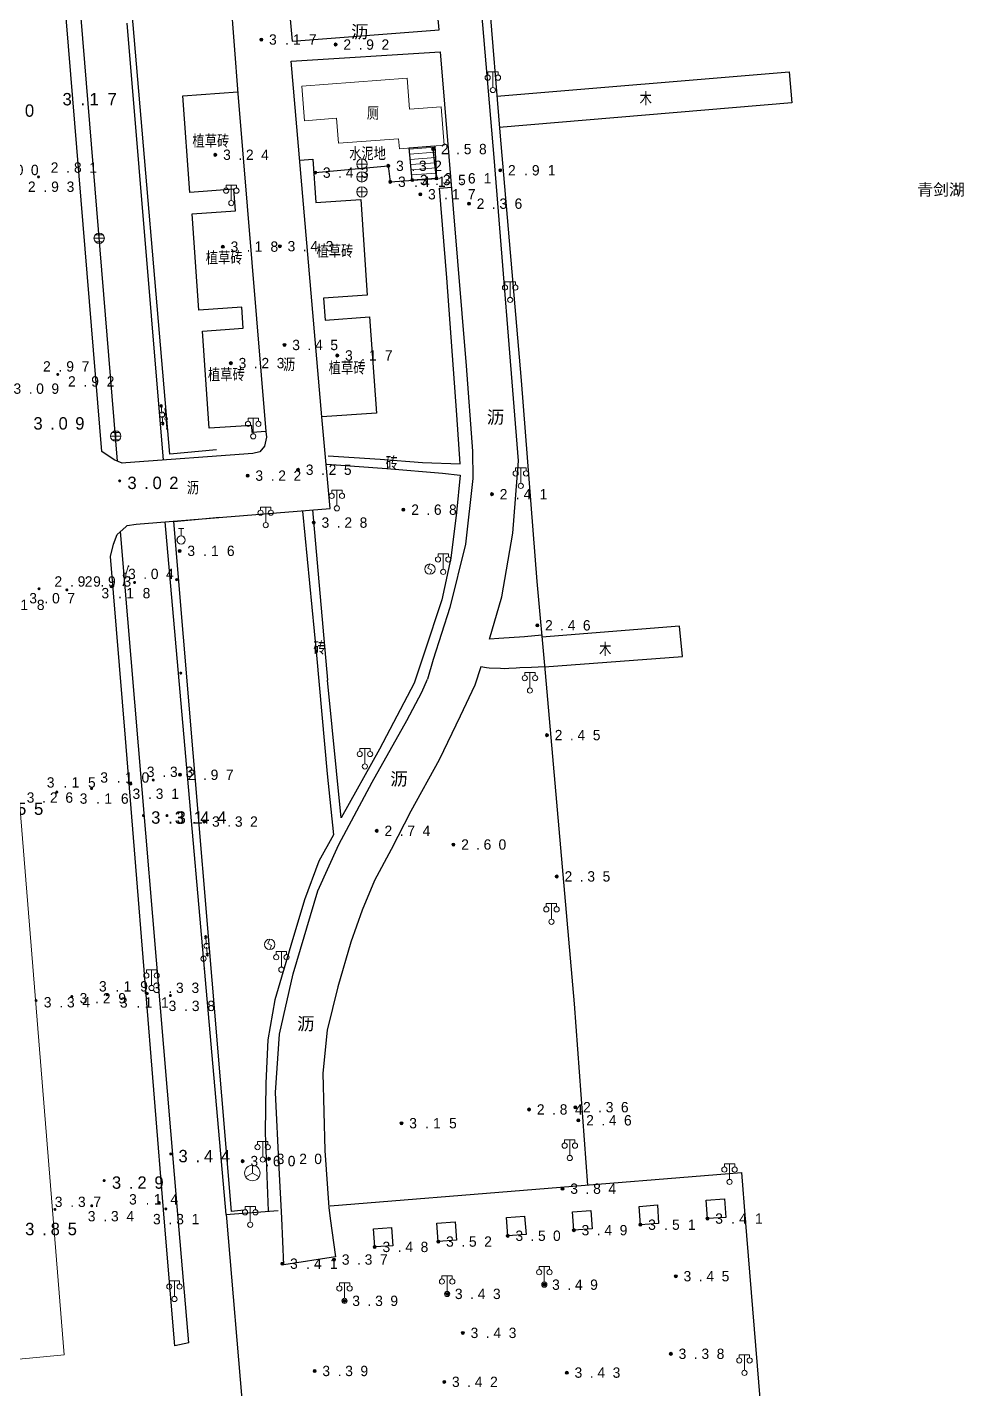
# Model space of a CAD drawing. Header units: metres. Extents: x 342272 to 345188, y 671156 to 672490.
# Drawn here: x 343234.6 to 343325.1, y 671556.4 to 671688 of the extents above; entities that cross this region are included whole.
import ezdxf
from ezdxf.enums import TextEntityAlignment as Align

# ---------------------------------------------------------------- set-up
doc = ezdxf.new("R2010")
doc.units = ezdxf.units.M
doc.header["$LTSCALE"] = 0.5
doc.header["$MEASUREMENT"] = 0
for name, color, linetype in [('00-地形', 251, 'Continuous'), ('00-文字', 251, 'Continuous'), ('00-示范段现状地形', 251, 'Continuous')]:
    doc.layers.add(name, color=color, linetype=linetype)
doc.layers.add('00-现状标高', color=2, linetype='Continuous', lineweight=0, plot=False)
for name, color, linetype, lineweight in [('公共设施纪念物', 8, 'Continuous', 0), ('地貌土质', 30, 'Continuous', 0), ('普通房屋', 8, 'Continuous', 0), ('通讯及其他管线设施', 252, 'Continuous', 0)]:
    doc.layers.add(name, color=color, linetype=linetype, lineweight=lineweight)
doc.styles.add('MtXpl_', font='simhei.ttf')
doc.styles.add('左斜等线体4.0', font='', dxfattribs={"height": 2.25})
doc.styles.add('正等线体2.0', font='MCS_Chinese1.shx', dxfattribs={"height": 2, "bigfont": 'MCS_Chinese1big.shx'})
doc.styles.add('正等线体2.4', font='MCS_Chinese1.shx', dxfattribs={"height": 2.4, "bigfont": 'MCS_Chinese1big.shx'})
doc.styles.add('细等线体2.5', font='MCS_Chinese1.shx', dxfattribs={"height": 2.5, "bigfont": 'MCS_Chinese1big.shx'})
doc.styles.add('细等线体3.0', font='MCS_Chinese1.shx', dxfattribs={"height": 3, "bigfont": 'MCS_Chinese1big.shx'})
doc.styles.get('左斜等线体4.0').set_extended_font_data('黑体', italic=True)

# ---------------------------------------------------------------- blocks, each defined once
blk = doc.blocks.new('172001')
at = {"layer": '通讯及其他管线设施', "lineweight": 0}
h = blk.add_hatch(color=256, dxfattribs=at)
edge = h.paths.add_edge_path()
edge.add_arc((3.85, 0), 0.15, 0, 360)
blk.add_line((3.7, 0), (0.5, 0), dxfattribs=at)
blk.add_circle((3.85, 0), 0.15, dxfattribs=at)
blk = doc.blocks.new('155210_1')
at = {"layer": '公共设施纪念物', "lineweight": 0}
for p, q in [((-1, 2.9), (-1, 3.5)), ((-1, 3.5), (1, 3.5)), ((0, 0.5), (0, 3.5)), ((1, 3.5), (1, 2.9))]:
    blk.add_line(p, q, dxfattribs=at)
for centre in [(-1, 2.4), (1, 2.4), (0, 0)]:
    blk.add_circle(centre, 0.5, dxfattribs=at)
blk = doc.blocks.new('143902')
at = {"layer": '通讯及其他管线设施', "lineweight": 0}
blk.add_circle((0, 0), 0.5, dxfattribs=at)
blk = doc.blocks.new('174201')
at = {"layer": '通讯及其他管线设施', "linetype": 'Continuous', "lineweight": 0}
for p, q in [((-1, 0), (1, 0)), ((-0.7, 0.7), (0.7, 0.7)), ((0, -1), (0, 1)), ((-0.7, -0.7), (0.7, -0.7))]:
    blk.add_line(p, q, dxfattribs=at)
blk.add_circle((0, 0), 1, dxfattribs=at)
blk = doc.blocks.new('174200')
at = {"layer": '通讯及其他管线设施', "lineweight": 0}
for p, q in [((-1, 0), (1, 0)), ((0, 1), (0, -1))]:
    blk.add_line(p, q, dxfattribs=at)
blk.add_circle((0, 0), 1, dxfattribs=at)
blk = doc.blocks.new('174700')
at = {"layer": '通讯及其他管线设施', "linetype": 'Continuous', "lineweight": 0}
for p, q in [((0, 1), (-0.38, 0.18)), ((-0.38, 0.18), (0.38, -0.18)), ((0, -1), (0.38, -0.18))]:
    blk.add_line(p, q, dxfattribs=at)
blk.add_circle((0, 0), 1, dxfattribs=at)
blk = doc.blocks.new('175300')
at = {"layer": '通讯及其他管线设施', "lineweight": 0}
for p, q in [((-0.5, 2.2), (0.5, 2.2)), ((0, 0.8), (0, 2.2))]:
    blk.add_line(p, q, dxfattribs=at)
blk.add_circle((0, 0), 0.8, dxfattribs=at)
blk = doc.blocks.new('174601')
at = {"layer": '通讯及其他管线设施', "lineweight": 0}
for q in [(-0.87, -0.5), (0, 1), (0.87, -0.5)]:
    blk.add_line((0, 0), q, dxfattribs=at)
blk.add_circle((0, 0), 1, dxfattribs=at)
blk = doc.blocks.new('213400_1')
at = {"layer": '00-现状标高', "linetype": 'Continuous', "lineweight": 0}
h = blk.add_hatch(color=256, dxfattribs=at)
edge = h.paths.add_edge_path()
edge.add_arc((0, 0), 0.3, 0, 360)
blk.add_circle((0, 0), 0.3, dxfattribs=at)
blk = doc.blocks.new('155210_2')
at = {"layer": '公共设施纪念物', "color": 9, "linetype": 'Continuous', "lineweight": 0}
for p, q in [((-1, 2.9), (-1, 3.5)), ((-1, 3.5), (1, 3.5)), ((0, 0.5), (0, 3.5)), ((1, 3.5), (1, 2.9))]:
    blk.add_line(p, q, dxfattribs=at)
for centre in [(-1, 2.4), (1, 2.4), (0, 0)]:
    blk.add_circle(centre, 0.5, dxfattribs=at)
blk = doc.blocks.new('213400_2')
at = {"layer": '00-现状标高', "lineweight": 0}
h = blk.add_hatch(color=256, dxfattribs=at)
edge = h.paths.add_edge_path()
edge.add_arc((0, 0), 0.3, 0, 360)
blk.add_circle((0, 0), 0.3, dxfattribs=at)
blk = doc.blocks.new('213400_5')
at = {"layer": '地貌土质', "linetype": 'Continuous', "lineweight": 0}
h = blk.add_hatch(color=30, dxfattribs=at)
edge = h.paths.add_edge_path()
edge.add_arc((0, 0), 0.3, 0, 360)
blk = doc.blocks.new('155210_4')
at = {"layer": '公共设施纪念物', "color": 7, "linetype": 'Continuous', "lineweight": 0}
for p, q in [((-1, 2.9), (-1, 3.5)), ((-1, 3.5), (1, 3.5)), ((0, 0.5), (0, 3.5)), ((1, 3.5), (1, 2.9))]:
    blk.add_line(p, q, dxfattribs=at)
for centre in [(-1, 2.4), (1, 2.4), (0, 0)]:
    blk.add_circle(centre, 0.5, dxfattribs=at)

msp = doc.modelspace()

# ---------------------------------------------------------------- linework, layer by layer
at = {"layer": '00-地形', "lineweight": -3}
for p, q in [((343248.36, 671646.69), (343234.83, 671806.3)), ((343243.33, 671646.01), (343237.66, 671714.96)), ((343241.81, 671646.97), (343236.28, 671714.05)), ((343244.21, 671688.38), (343247.73, 671646.12)), ((343243.01, 671646.15), (343241.81, 671646.97)), ((343252.88, 671647.12), (343248.36, 671646.69)), ((343243.78, 671645.83), (343243.01, 671646.15)), ((343244.14, 671645.85), (343243.78, 671645.83)), ((343256.38, 671646.76), (343244.14, 671645.85)), ((343248.75, 671640.18), (343253.2, 671640.61)), ((343243.29, 671638.93), (343244.13, 671639.68)), ((343249.18, 671572.86), (343243.6, 671639.21)), ((343244.13, 671639.68), (343244.27, 671639.81)), ((343244.27, 671639.81), (343245.11, 671639.93)), ((343253.83, 671573.2), (343247.94, 671640.16)), ((343254.32, 671573.48), (343248.75, 671640.18)), ((343242.64, 671636.82), (343242.95, 671638.01)), ((343242.95, 671638.01), (343243.29, 671638.93)), ((343244.09, 671619.26), (343242.64, 671636.82)), ((343247.83, 671572.86), (343244.09, 671619.26)), ((343248.86, 671560.52), (343247.83, 671572.86)), ((343250.2, 671560.8), (343249.18, 671572.86)), ((343253.83, 671573.2), (343253.86, 671572.85)), ((343253.86, 671572.85), (343257.79, 671526.39)), ((343250.2, 671560.8), (343248.86, 671560.52))]:
    msp.add_line(p, q, dxfattribs=at)
at = {"layer": '00-地形', "linetype": 'Continuous', "lineweight": 13, "flags": 128}
for points in [[(343234.82, 671559.31), (343238.18, 671559.62), (343232.77, 671626.73)], [(343231.32, 671558.99), (343234.82, 671559.31)]]:
    msp.add_lwpolyline(points, dxfattribs=at)
at = {"layer": '00-示范段现状地形', "lineweight": -3}
for p, q in [((343274.38, 671687.73), (343271.61, 671719.39)), ((343279.69, 671675.39), (343277.1, 671706.3)), ((343253.1, 671705.06), (343254.96, 671681.56)), ((343258.44, 671706.03), (343260.18, 671686.64)), ((343278.43, 671700.44), (343280.24, 671677.82)), ((343260.18, 671686.64), (343274.38, 671687.73)), ((343260.18, 671686.64), (343260.18, 671686.64)), ((343260.1, 671684.7), (343274.5, 671685.6)), ((343274.5, 671685.6), (343277, 671655.25)), ((343260.1, 671684.7), (343260.1, 671684.7)), ((343263.06, 671650.3), (343260.1, 671684.7)), ((343279.96, 671681.31), (343308.2, 671683.67)), ((343308.2, 671683.67), (343308.47, 671680.66)), ((343249.64, 671681.34), (343254.95, 671681.72)), ((343250.3, 671672.01), (343249.64, 671681.34)), ((343254.96, 671681.56), (343257.66, 671648.9)), ((343308.47, 671680.66), (343280.2, 671678.27)), ((343280.24, 671677.82), (343282.31, 671653.82)), ((343271.48, 671676.3), (343273.97, 671676.5)), ((343271.79, 671673.2), (343271.48, 671676.3)), ((343274.13, 671673.36), (343273.81, 671676.19)), ((343273.97, 671676.5), (343274.13, 671673.36)), ((343260.92, 671675.12), (343262.18, 671675.21)), ((343262.18, 671675.21), (343262.47, 671671.02)), ((343282.05, 671646.06), (343279.69, 671675.39)), ((343262.41, 671673.92), (343269.48, 671674.57)), ((343269.48, 671674.57), (343269.67, 671673.03)), ((343269.67, 671673.03), (343274.13, 671673.36)), ((343274.13, 671673.36), (343271.79, 671673.2)), ((343254.57, 671672.31), (343250.3, 671672.01)), ((343254.72, 671670.21), (343254.57, 671672.31)), ((343274.43, 671672.4), (343275.58, 671672.52)), ((343275.13, 671663.75), (343274.43, 671672.4)), ((343262.47, 671671.02), (343266.81, 671671.32)), ((343266.81, 671671.32), (343267.45, 671662.07)), ((343250.52, 671669.92), (343254.72, 671670.21)), ((343251.17, 671660.61), (343250.52, 671669.92)), ((343276.1, 671650.51), (343275.13, 671663.75)), ((343267.45, 671662.07), (343263.22, 671661.78)), ((343263.22, 671661.78), (343263.37, 671659.66)), ((343255.33, 671660.9), (343251.17, 671660.61)), ((343255.47, 671658.87), (343255.33, 671660.9)), ((343251.52, 671658.59), (343255.47, 671658.87)), ((343263.37, 671659.66), (343267.66, 671659.97)), ((343267.66, 671659.97), (343268.33, 671650.68)), ((343252.18, 671649.2), (343251.52, 671658.59)), ((343277, 671655.25), (343277.62, 671646.98)), ((343282.31, 671653.82), (343283.83, 671634.39)), ((343268.33, 671650.68), (343263.06, 671650.3)), ((343263.87, 671641.44), (343263.06, 671650.3)), ((343276.41, 671645.78), (343276.1, 671650.51)), ((343256.29, 671649.48), (343252.18, 671649.2)), ((343256.33, 671648.81), (343256.29, 671649.48)), ((343257.66, 671648.9), (343256.33, 671648.81)), ((343257.71, 671648.34), (343257.53, 671647.49)), ((343257.66, 671648.9), (343257.71, 671648.34)), ((343257.53, 671647.49), (343257.06, 671646.92)), ((343277.62, 671646.98), (343277.64, 671644.34)), ((343257.06, 671646.92), (343256.38, 671646.76)), ((343263.54, 671645.73), (343269.35, 671645.33)), ((343263.68, 671646.55), (343268.69, 671646.23)), ((343268.69, 671646.23), (343272.79, 671645.89)), ((343272.79, 671645.89), (343276.41, 671645.78)), ((343281.52, 671639.06), (343282.05, 671646.06)), ((343269.35, 671645.33), (343274.7, 671644.88)), ((343274.7, 671644.88), (343276.43, 671644.66)), ((343276.43, 671644.66), (343276.07, 671641.05)), ((343277.64, 671644.34), (343276.93, 671638)), ((343245.11, 671639.93), (343263.87, 671641.44)), ((343261.19, 671641.2), (343262.53, 671627.27)), ((343262.16, 671641.31), (343263.62, 671624.85)), ((343276.07, 671641.05), (343275.52, 671636.64)), ((343280.46, 671632.91), (343281.52, 671639.06)), ((343276.93, 671638), (343275.42, 671631.87)), ((343275.52, 671636.64), (343274.65, 671632.62)), ((343283.83, 671634.39), (343284.63, 671625.56)), ((343274.65, 671632.62), (343272.95, 671627.47)), ((343279.26, 671628.82), (343280.46, 671632.91)), ((343275.42, 671631.87), (343273.81, 671626.85)), ((343297.62, 671630.06), (343284.32, 671629.02)), ((343297.9, 671627.14), (343297.62, 671630.06)), ((343280.16, 671628.88), (343279.28, 671628.82)), ((343282.62, 671629.04), (343280.16, 671628.88)), ((343284.3, 671629.22), (343282.62, 671629.04)), ((343262.53, 671627.27), (343263.57, 671615.79)), ((343272.95, 671627.47), (343271.98, 671624.56)), ((343273.81, 671626.85), (343273.25, 671624.96)), ((343278.42, 671626.13), (343277.83, 671624.38)), ((343278.96, 671626.05), (343278.42, 671626.13)), ((343279.22, 671626.01), (343278.96, 671626.05)), ((343280.33, 671625.97), (343279.22, 671626.01)), ((343280.69, 671625.96), (343280.33, 671625.97)), ((343281.12, 671625.99), (343280.69, 671625.96)), ((343281.83, 671626.03), (343281.12, 671625.99)), ((343282.18, 671626.04), (343281.83, 671626.03)), ((343283.3, 671626.07), (343282.18, 671626.04)), ((343284.59, 671626.13), (343283.3, 671626.07)), ((343284.57, 671626.13), (343297.9, 671627.14)), ((343264.92, 671611.54), (343263.62, 671624.85)), ((343272.72, 671623.7), (343273.25, 671624.96)), ((343284.63, 671625.56), (343287.42, 671593.56)), ((343271.98, 671624.56), (343268.64, 671618.18)), ((343271.26, 671620.94), (343272.72, 671623.7)), ((343277.83, 671624.38), (343276.42, 671621.38)), ((343267.92, 671614.98), (343271.26, 671620.94)), ((343276.42, 671621.38), (343274.4, 671617.14)), ((343268.64, 671618.18), (343264.92, 671611.54)), ((343274.4, 671617.14), (343271.64, 671612.18)), ((343263.57, 671615.79), (343264.2, 671609.9)), ((343264.7, 671608.98), (343267.92, 671614.98)), ((343271.64, 671612.18), (343269.76, 671608.5)), ((343262.68, 671604.5), (343264.7, 671608.98)), ((343264.2, 671609.9), (343262.77, 671607.35)), ((343269.76, 671608.5), (343268.15, 671605.5)), ((343262.77, 671607.35), (343261.38, 671603.62)), ((343268.15, 671605.5), (343266.94, 671602.62)), ((343261.38, 671603.62), (343260.05, 671599.22)), ((343260.28, 671596.47), (343262.68, 671604.5)), ((343266.94, 671602.62), (343265.85, 671599.54)), ((343260.05, 671599.22), (343258.53, 671593.95)), ((343265.85, 671599.54), (343264.59, 671595.22)), ((343258.98, 671590.64), (343260.28, 671596.47)), ((343264.59, 671595.22), (343263.58, 671591.03)), ((343258.53, 671593.95), (343257.83, 671590.07)), ((343287.42, 671593.56), (343288.71, 671576.05)), ((343258.59, 671585), (343258.98, 671590.64)), ((343263.58, 671591.03), (343263.16, 671586.87)), ((343257.83, 671590.07), (343257.65, 671585.91)), ((343263.16, 671586.87), (343263.34, 671579.4)), ((343257.65, 671585.91), (343257.57, 671581.09)), ((343258.93, 671577.71), (343258.59, 671585)), ((343257.57, 671581.09), (343257.87, 671573.55)), ((343263.34, 671579.4), (343263.72, 671573.88)), ((343259.18, 671572.84), (343258.93, 671577.71)), ((343263.87, 671574.03), (343303.58, 671577.26)), ((343303.58, 671577.26), (343303.95, 671572.76)), ((343300.18, 671574.58), (343301.95, 671574.7)), ((343300.31, 671572.8), (343300.18, 671574.58)), ((343301.95, 671574.7), (343302.08, 671572.92)), ((343258.84, 671573.54), (343253.8, 671573.18)), ((343255.82, 671573.65), (343254.32, 671573.48)), ((343263.72, 671573.88), (343263.86, 671572.83)), ((343287.27, 671573.46), (343289.04, 671573.59)), ((343287.4, 671571.69), (343287.27, 671573.46)), ((343289.04, 671573.59), (343289.16, 671571.81)), ((343293.7, 671573.99), (343295.47, 671574.12)), ((343293.83, 671572.21), (343293.7, 671573.99)), ((343295.47, 671574.12), (343295.59, 671572.34)), ((343259.4, 671568.32), (343259.18, 671572.84)), ((343263.86, 671572.83), (343264.37, 671569.1)), ((343268.04, 671571.83), (343269.8, 671571.96)), ((343269.8, 671571.96), (343269.93, 671570.18)), ((343274.18, 671572.36), (343275.95, 671572.48)), ((343274.31, 671570.58), (343274.18, 671572.36)), ((343275.95, 671572.48), (343276.07, 671570.71)), ((343280.89, 671572.92), (343282.65, 671573.05)), ((343281.01, 671571.14), (343280.89, 671572.92)), ((343282.65, 671573.05), (343282.78, 671571.27)), ((343295.59, 671572.34), (343293.83, 671572.21)), ((343302.08, 671572.92), (343300.31, 671572.8)), ((343303.95, 671572.76), (343306.87, 671536.96)), ((343268.17, 671570.06), (343268.04, 671571.83)), ((343276.07, 671570.71), (343274.31, 671570.58)), ((343282.78, 671571.27), (343281.01, 671571.14)), ((343289.16, 671571.81), (343287.4, 671571.69)), ((343269.93, 671570.18), (343268.17, 671570.06)), ((343264.37, 671569.1), (343259.4, 671568.32))]:
    msp.add_line(p, q, dxfattribs=at)
at = {"layer": '00-示范段现状地形', "lineweight": 0}
for p, q in [((343271.48, 671676.3), (343273.97, 671676.5)), ((343271.79, 671673.2), (343271.48, 671676.3)), ((343271.49, 671676.19), (343273.98, 671676.38)), ((343273.97, 671676.5), (343274.13, 671673.36)), ((343271.54, 671675.69), (343274, 671675.88)), ((343271.59, 671675.19), (343274.03, 671675.38)), ((343271.64, 671674.69), (343274.05, 671674.87)), ((343271.69, 671674.2), (343274.08, 671674.37)), ((343271.74, 671673.7), (343274.1, 671673.87))]:
    msp.add_line(p, q, dxfattribs=at)
at = {"layer": '公共设施纪念物', "lineweight": 0}
for p, q in [((343255.64, 671573.66), (343255.64, 671573.96)), ((343255.64, 671573.96), (343256.64, 671573.96)), ((343256.14, 671572.85), (343256.14, 671573.96)), ((343256.64, 671573.96), (343256.64, 671573.66)), ((343256.14, 671572.46), (343256.14, 671572.85))]:
    msp.add_line(p, q, dxfattribs=at)
at = {"layer": '公共设施纪念物', "lineweight": 0, "flags": 128}
msp.add_lwpolyline([(343264.47, 671679.18), (343261.39, 671678.94), (343261.13, 671682.26), (343271.3, 671683.06), (343271.54, 671680.06), (343274.57, 671680.29), (343274.86, 671676.57), (343270.55, 671676.23), (343270.47, 671677.2), (343264.67, 671676.75), (343264.47, 671679.18)], dxfattribs=at)
at = {"layer": '公共设施纪念物', "lineweight": 0}
for centre in [(343255.64, 671573.41), (343256.64, 671573.41), (343256.14, 671572.21)]:
    msp.add_circle(centre, 0.25, dxfattribs=at)
at = {"layer": '普通房屋', "lineweight": 0, "flags": 128}
msp.add_lwpolyline([(343261.39, 671678.94), (343264.47, 671679.18), (343264.67, 671676.75), (343270.47, 671677.2), (343270.55, 671676.23), (343274.86, 671676.57), (343274.57, 671680.29), (343271.54, 671680.06), (343271.3, 671683.06), (343261.13, 671682.26), (343261.39, 671678.94)], dxfattribs=at)
at = {"layer": '通讯及其他管线设施', "lineweight": 0}
for p, q in [((343247.42, 671651.38), (343247.54, 671651.51)), ((343247.43, 671651.23), (343247.55, 671651.36)), ((343247.61, 671650.64), (343247.54, 671651.51)), ((343247.54, 671651.51), (343247.67, 671651.4)), ((343247.55, 671651.36), (343247.68, 671651.25)), ((343247.69, 671649.67), (343247.55, 671649.79)), ((343247.7, 671649.52), (343247.57, 671649.63)), ((343247.63, 671650.39), (343247.7, 671649.52)), ((343247.8, 671649.81), (343247.69, 671649.67)), ((343247.82, 671649.66), (343247.7, 671649.52)), ((343251.72, 671600.03), (343251.83, 671600.17)), ((343251.73, 671599.88), (343251.85, 671600.02)), ((343251.91, 671599.3), (343251.83, 671600.17)), ((343251.83, 671600.17), (343251.97, 671600.06)), ((343251.85, 671600.02), (343251.98, 671599.9)), ((343251.99, 671598.33), (343251.86, 671598.44)), ((343252, 671598.18), (343251.87, 671598.29)), ((343251.93, 671599.05), (343252, 671598.18)), ((343252.11, 671598.47), (343251.99, 671598.33)), ((343252.12, 671598.31), (343252, 671598.18))]:
    msp.add_line(p, q, dxfattribs=at)
at = {"layer": '通讯及其他管线设施', "lineweight": 0, "flags": 128}
msp.add_lwpolyline([(343244.12, 671635.21, 1.060414), (343244.12, 671634.72)], format="xyb", dxfattribs=at)
msp.add_lwpolyline([(343244.12, 671635.21), (343244.12, 671634.72)], dxfattribs=at)
at = {"layer": '通讯及其他管线设施', "lineweight": 0}
for centre in [(343247.62, 671650.52), (343251.92, 671599.17), (343251.63, 671597.93)]:
    msp.add_circle(centre, 0.25, dxfattribs=at)

# ---------------------------------------------------------------- block references
at = {"layer": '00-现状标高', "lineweight": 0, "xscale": 0.5, "yscale": 0.5, "zscale": 0.5}
for p in [(343257.21, 671686.78), (343264.39, 671686.3), (343273.81, 671676.19), (343252.77, 671675.64), (343269.48, 671674.57), (343262.41, 671673.92), (343271.79, 671673.2), (343274.13, 671673.36), (343280.29, 671674.14), (343269.67, 671673.03), (343272.57, 671671.82), (343277.27, 671670.91), (343253.5, 671666.76), (343259, 671666.8), (343259.45, 671657.26), (343264.55, 671656.24), (343254.27, 671655.5), (343255.89, 671644.62), (343260.76, 671645.19), (343279.49, 671642.83), (343270.94, 671641.33), (343262.28, 671640.08), (343249.32, 671637.35), (343283.87, 671630.15), (343284.8, 671619.54), (343249.36, 671615.71), (343251.7, 671611.19), (343268.36, 671610.29), (343275.77, 671608.96), (343285.75, 671605.88), (343283.08, 671583.35), (343287.54, 671583.57), (343287.84, 671582.3), (343270.75, 671582.02), (343255.41, 671578.36), (343257.95, 671578.58), (343286.31, 671575.69), (343293.83, 671572.21), (343300.31, 671572.8), (343274.31, 671570.58), (343281.01, 671571.14), (343287.4, 671571.69), (343268.17, 671570.06), (343259.24, 671568.44), (343264.24, 671568.84), (343297.25, 671567.23), (343275.16, 671565.52), (343284.55, 671566.42), (343265.25, 671564.85), (343276.68, 671561.75), (343296.77, 671559.73), (343262.36, 671558.07), (343286.72, 671557.91), (343274.88, 671557.02)]:
    msp.add_blockref('213400_1', p, dxfattribs=at)
at = {"layer": '00-现状标高', "color": 30, "linetype": 'Continuous', "lineweight": 0, "xscale": 0.5, "yscale": 0.5, "zscale": 0.5}
for p in [(343235.69, 671673.5), (343237.55, 671654.41), (343243.53, 671644.12), (343235.74, 671633.69), (343242.71, 671633.89), (343242.88, 671633.98), (343244.97, 671634.3), (343249.03, 671634.57), (343238.43, 671633.58), (343249.43, 671625.54), (343237.46, 671614.04), (343240.82, 671614.37), (343244.41, 671614.94), (343244.61, 671614.82), (343246.77, 671615.2), (343245.82, 671611.77), (343248.1, 671611.76), (343238.91, 671594.27), (343242.31, 671594.44), (343246.08, 671594.62), (343246.2, 671594.56), (343248.43, 671594.37), (343235.45, 671593.88), (343248.46, 671579.05), (343242.03, 671576.48), (343237.28, 671573.69), (343240.83, 671574.04), (343247.35, 671574.36), (343247.99, 671573.74)]:
    msp.add_blockref('213400_5', p, dxfattribs=at)
at = {"layer": '公共设施纪念物', "lineweight": 0, "xscale": 0.5, "yscale": 0.5, "zscale": 0.5}
for p in [(343279.58, 671681.9), (343254.31, 671670.97), (343281.25, 671661.61), (343256.43, 671648.43), (343282.28, 671643.64), (343264.51, 671641.47), (343257.64, 671639.84), (343274.78, 671635.32), (343283.16, 671623.85), (343267.22, 671616.51), (343285.24, 671601.5), (343259.15, 671596.87), (343257.35, 671578.51), (343287.01, 671578.66), (343302.44, 671576.35), (343284.55, 671566.42), (343248.82, 671565.03), (343275.16, 671565.52), (343265.25, 671564.85), (343303.88, 671557.89)]:
    msp.add_blockref('155210_1', p, dxfattribs=at)
at = {"layer": '公共设施纪念物', "color": 7, "linetype": 'Continuous', "lineweight": 0, "xscale": 0.5, "yscale": 0.5, "zscale": 0.5}
msp.add_blockref('155210_4', (343246.61, 671595.1), dxfattribs=at)
at = {"layer": '公共设施纪念物', "color": 6, "linetype": 'Continuous', "lineweight": 0, "xscale": 0.5, "yscale": 0.5, "zscale": 0.5}
msp.add_blockref('155210_2', (343248.82, 671565.03), dxfattribs=at)
at = {"layer": '地貌土质', "color": 30, "linetype": 'Continuous', "lineweight": 0, "xscale": 0.5, "yscale": 0.5, "zscale": 0.5}
for p in [(343249.32, 671637.35), (343249.35, 671615.71)]:
    msp.add_blockref('213400_2', p, dxfattribs=at)
at = {"layer": '通讯及其他管线设施', "lineweight": 0}
for name, p, xscale, yscale, zscale in [('174200', (343266.93, 671674.75), 0.5, 0.5, 0.5), ('174200', (343266.93, 671673.51), 0.5, 0.5, 0.5), ('174200', (343266.93, 671672.05), 0.5, 0.5, 0.5), ('174201', (343241.55, 671667.57), 0.5, 0.5, 0.5), ('174201', (343243.15, 671648.45), 0.5, 0.5, 0.5), ('175300', (343249.47, 671638.4), 0.5, 0.5, 0.5), ('174700', (343273.5, 671635.59), 0.5, 0.5, 0.5), ('174700', (343258.02, 671599.31), 0.5, 0.5, 0.5), ('174601', (343256.35, 671577.21), 0.75, 0.75, 0.75)]:
    msp.add_blockref(name, p, dxfattribs=dict(at, xscale=xscale, yscale=yscale, zscale=zscale))
at = {"layer": '通讯及其他管线设施', "lineweight": 0, "xscale": 0.25, "yscale": 0.25, "zscale": 0.25}
for name, p, rotation in [('172001', (343248.01, 671650.11), 95.30026561293096), ('143902', (343248.01, 671650.11), 274.0729470650184), ('172001', (343248.01, 671650.11), 274.0729470650184), ('172001', (343244.1, 671634.96), 73.52943832535786), ('172001', (343244.1, 671634.96), 256.7040738023055), ('172001', (343251.63, 671597.93), 94.07295013548729), ('172001', (343251.63, 671597.93), 274.9210508474335)]:
    msp.add_blockref(name, p, dxfattribs=dict(at, rotation=rotation))
at = {"layer": '通讯及其他管线设施', "color": 4, "linetype": 'Continuous', "lineweight": 0, "xscale": 0.5, "yscale": 0.5, "zscale": 0.5}
for name, p in [('174201', (343243.15, 671648.45)), ('175300', (343249.46, 671638.4))]:
    msp.add_blockref(name, p, dxfattribs=at)

# ---------------------------------------------------------------- texts
at = {"layer": '00-地形', "lineweight": -3, "style": '左斜等线体4.0', "oblique": 345}
msp.add_text('青剑湖', height=1.125, dxfattribs=at).set_placement((343320.57, 671671.71))
at = {"layer": '00-文字', "lineweight": -3, "style": 'MtXpl_'}
for p in [(343265.87, 671686.91), (343278.99, 671649.65), (343269.66, 671614.68), (343260.66, 671591.02)]:
    msp.add_text('沥', height=1.25, dxfattribs=at).set_placement(p)
at = {"layer": '00-文字', "lineweight": -3, "style": '细等线体3.0'}
for s, p in [('木', (343294.35, 671681.06)), ('植草砖', (343252.34, 671676.95)), ('水泥地', (343267.47, 671675.74)), ('植草砖', (343264.32, 671666.31)), ('植草砖', (343253.63, 671665.66)), ('植草砖', (343253.84, 671654.37)), ('沥', (343259.9, 671655.34)), ('植草砖', (343265.5, 671655.02)), ('砖', (343269.82, 671645.84)), ('沥', (343250.61, 671643.42)), ('砖', (343262.83, 671627.95)), ('木', (343290.43, 671627.82))]:
    msp.add_text(s, height=1.25, dxfattribs=at).set_placement(p, align=Align.MIDDLE_CENTER)
at = {"layer": '00-现状标高', "lineweight": 0, "char_height": 1, "attachment_point": 4, "line_spacing_factor": 0.722892, "style": '正等线体2.0'}
for s, insert in [('\\T2.069;3.17', (343257.96, 671686.78)), ('\\T1.979;2.92', (343265.14, 671686.29)), ('\\T1.979;3.24', (343253.52, 671675.64)), ('\\T1.979;2.58', (343274.56, 671676.19)), ('\\T1.979;3.32', (343270.23, 671674.57)), ('\\T2.069;2.91', (343281.04, 671674.14)), ('\\T1.979;3.43', (343263.16, 671673.91)), ('\\T2.069;3.41', (343270.42, 671673.03)), ('\\T1.979;3.35', (343272.54, 671673.2)), ('\\T2.053;2.61', (343274.88, 671673.36)), ('\\T2.069;3.17', (343273.32, 671671.82)), ('\\T1.966;2.36', (343278.02, 671670.91)), ('\\T2.069;3.18', (343254.25, 671666.76)), ('\\T1.979;3.43', (343259.75, 671666.8)), ('\\T1.979;3.45', (343260.2, 671657.25)), ('\\T2.069;3.17', (343265.3, 671656.24)), ('\\T1.979;3.23', (343255.02, 671655.5)), ('\\T1.979;3.25', (343261.51, 671645.19)), ('\\T1.979;3.22', (343256.64, 671644.62)), ('\\T2.069;2.41', (343280.24, 671642.83)), ('\\T1.966;2.68', (343271.69, 671641.33)), ('\\T1.979;3.28', (343263.03, 671640.08)), ('\\T2.053;3.16', (343250.07, 671637.35)), ('\\T1.966;2.46', (343284.62, 671630.15)), ('\\T1.979;2.45', (343285.55, 671619.54)), ('\\T1.979;2.97', (343250.11, 671615.7)), ('\\T1.979;3.32', (343252.45, 671611.18)), ('\\T1.979;2.74', (343269.11, 671610.29)), ('\\T1.940;2.60', (343276.52, 671608.96)), ('\\T1.979;2.35', (343286.5, 671605.88)), ('\\T1.979;2.84', (343283.83, 671583.35)), ('\\T1.966;2.36', (343288.29, 671583.57)), ('\\T2.069;3.15', (343271.5, 671582.02)), ('\\T1.966;2.46', (343288.59, 671582.3)), ('\\T1.940;3.60', (343256.16, 671578.36)), ('\\T1.952;3.20', (343258.7, 671578.57)), ('\\T1.979;3.84', (343287.06, 671575.69)), ('\\T2.069;3.41', (343301.06, 671572.8)), ('\\T1.979;3.49', (343288.15, 671571.68)), ('\\T2.069;3.51', (343294.58, 671572.21)), ('\\T1.979;3.52', (343275.06, 671570.58)), ('\\T1.952;3.50', (343281.76, 671571.14)), ('\\T1.979;3.37', (343264.99, 671568.84)), ('\\T1.979;3.48', (343268.92, 671570.06)), ('\\T2.069;3.41', (343259.99, 671568.44)), ('\\T1.979;3.49', (343285.3, 671566.41)), ('\\T1.979;3.45', (343298, 671567.23)), ('\\T1.979;3.39', (343266, 671564.85)), ('\\T1.979;3.43', (343275.91, 671565.52)), ('\\T1.979;3.43', (343277.43, 671561.75)), ('\\T1.979;3.38', (343297.52, 671559.73)), ('\\T1.979;3.39', (343263.11, 671558.07)), ('\\T1.979;3.42', (343275.63, 671557.02)), ('\\T1.979;3.43', (343287.47, 671557.91))]:
    msp.add_mtext(s, dxfattribs=dict(at, insert=insert))
at = {"layer": '00-现状标高', "color": 30, "linetype": 'Continuous', "lineweight": 0, "attachment_point": 4, "line_spacing_factor": 0.6}
for s, insert, char_height, style in [('\\T1.951;3.17', (343238.01, 671681.01), 1.2, '正等线体2.4'), ('\\T1.810;3.00', (343230.34, 671679.91), 1.2, '正等线体2.4'), ('\\T1.972;3.00', (343231.29, 671674.17), 1, '正等线体2.0'), ('\\T2.010;2.81', (343236.87, 671674.4), 1, '正等线体2.0'), ('\\T2.010;2.93', (343234.67, 671672.55), 1, '正等线体2.0'), ('\\T2.010;2.97', (343236.13, 671655.18), 1, '正等线体2.0'), ('\\T1.972;3.09', (343233.27, 671653.03), 1, '正等线体2.0'), ('\\T2.010;2.92', (343238.54, 671653.73), 1, '正等线体2.0'), ('\\T1.810;3.09', (343235.2, 671649.67), 1.2, '正等线体2.4'), ('\\T1.810;3.02', (343244.28, 671643.92), 1.2, '正等线体2.4'), ('\\T1.972;3.04', (343244.34, 671635.12), 1, '正等线体2.0'), ('\\T2.010;2.99', (343237.23, 671634.39), 1, '正等线体2.0'), ('\\T2.010;2.93', (343240.16, 671634.39), 1, '正等线体2.0'), ('\\T2.141;3.18', (343231.55, 671632.13), 1, '正等线体2.0'), ('\\T1.972;3.07', (343234.8, 671632.77), 1, '正等线体2.0'), ('\\T2.141;3.18', (343241.77, 671633.26), 1, '正等线体2.0'), ('\\T2.141;3.15', (343236.49, 671614.96), 1, '正等线体2.0'), ('\\T2.141;3.10', (343241.66, 671615.44), 1, '正等线体2.0'), ('\\T2.010;3.33', (343246.15, 671615.99), 1, '正等线体2.0'), ('\\T2.010;3.31', (343244.77, 671613.87), 1, '正等线体2.0'), ('\\T1.841;3.55', (343231.15, 671612.42), 1.2, '正等线体2.4'), ('\\T2.010;3.26', (343234.55, 671613.5), 1, '正等线体2.0'), ('\\T2.141;3.16', (343239.67, 671613.4), 1, '正等线体2.0'), ('\\T1.841;3.31', (343246.57, 671611.57), 1.2, '正等线体2.4'), ('\\T1.841;3.44', (343248.85, 671611.56), 1.2, '正等线体2.4'), ('\\T2.141;3.19', (343241.53, 671595.25), 1, '正等线体2.0'), ('\\T2.010;3.33', (343246.73, 671595.11), 1, '正等线体2.0'), ('\\T2.010;3.29', (343239.66, 671594.1), 1, '正等线体2.0'), ('\\T2.010;3.34', (343236.2, 671593.71), 1, '正等线体2.0'), ('\\T2.141;3.11', (343243.55, 671593.69), 1, '正等线体2.0'), ('\\T2.010;3.38', (343248.26, 671593.36), 1, '正等线体2.0'), ('\\T1.841;3.44', (343249.21, 671578.84), 1.2, '正等线体2.4'), ('\\T1.841;3.29', (343242.78, 671576.28), 1.2, '正等线体2.4'), ('\\T2.010;3.37', (343237.26, 671574.42), 1, '正等线体2.0'), ('\\T2.141;3.14', (343244.44, 671574.66), 1, '正等线体2.0'), ('\\T2.010;3.34', (343240.45, 671573.03), 1, '正等线体2.0'), ('\\T2.010;3.31', (343246.75, 671572.75), 1, '正等线体2.0'), ('\\T1.841;3.85', (343234.4, 671571.79), 1.2, '正等线体2.4')]:
    msp.add_mtext(s, dxfattribs=dict(at, insert=insert, char_height=char_height, style=style))
at = {"layer": '公共设施纪念物', "lineweight": 0, "style": '细等线体2.5'}
msp.add_text('厕', height=1.25, dxfattribs=at).set_placement((343268, 671679.65), align=Align.MIDDLE_CENTER)

doc.saveas('drawing.dxf')
